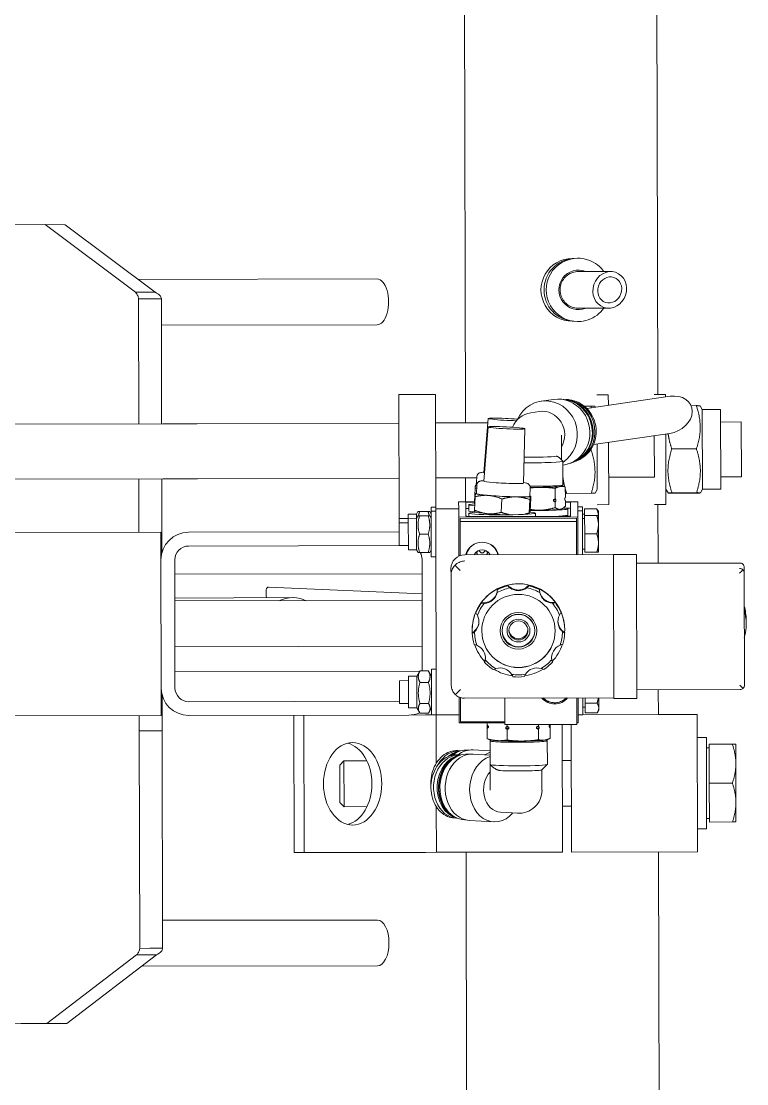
# Model space of a CAD drawing. Extents: x -3873 to 164127, y 7129 to 96529.
# Drawn here: x 85755.7 to 85914.1, y 48011.4 to 48243.4 of the extents above; entities that cross this region are included whole.
import ezdxf

# ---------------------------------------------------------------- set-up
doc = ezdxf.new("R2010")
doc.units = 0
doc.layers.get('0').update_dxf_attribs({"linetype": 'CONTINUOUS'})
doc.layers.add('LAYOUT Kromeka', color=1, linetype='CONTINUOUS', lineweight=5)

# ---------------------------------------------------------------- blocks, each defined once
blk = doc.blocks.new('drop-GS-double')
for p, q in [((-370.06, 402.45), (-370.06, 108.5)), ((-330.06, 402.5), (-330.06, 108.5)), ((-318.36, 203.45), (-318.37, 108.03)), ((-306.36, 203.45), (-306.37, 108.03)), ((-437.3, 133.61), (-437.31, 143.52)), ((-262.84, 143.52), (-262.82, 133.61)), ((-437.31, 139.19), (-437.3, 129.28)), ((-422.34, 113.98), (-437.3, 133.61)), ((-437.3, 133.61), (-437.3, 129.28)), ((-262.82, 133.61), (-277.61, 113.98)), ((-262.82, 133.61), (-262.83, 129.28)), ((-437.3, 129.28), (-422.35, 109.65)), ((-277.62, 109.65), (-262.83, 129.28)), ((-422.35, 112.07), (-422.34, 113.98)), ((-277.61, 113.98), (-277.62, 112.07)), ((-424.8, 112.87), (-424.82, 61.39)), ((-422.35, 109.65), (-422.35, 112.07)), ((-420.91, 113.31), (-420.91, 111.11)), ((-373.42, 113.31), (-420.91, 113.31)), ((-373.42, 113.31), (-370.06, 113.31)), ((-373.42, 113.31), (-373.42, 108.31)), ((-330.06, 113.31), (-325.52, 113.31)), ((-318.37, 113.31), (-325.52, 113.31)), ((-279.04, 113.31), (-306.37, 113.31)), ((-279.04, 111.11), (-279.04, 113.31)), ((-277.62, 112.07), (-277.62, 109.65)), ((-274.82, 61.2), (-274.8, 113.38)), ((-420.91, 111.11), (-420.91, 108.31)), ((-279.04, 108.31), (-279.04, 111.11)), ((-420.91, 108.31), (-373.42, 108.31)), ((-414.8, 108.31), (-414.82, 61.39)), ((-365.56, 108.31), (-373.42, 108.31)), ((-370.06, 108.5), (-364.06, 108.5)), ((-336.06, 108.5), (-364.06, 108.5)), ((-336.06, 108.5), (-364.06, 108.5)), ((-336.06, 108.5), (-330.06, 108.5)), ((-325.52, 108.31), (-334.56, 108.31)), ((-325.52, 108.31), (-318.37, 108.31)), ((-306.37, 108.31), (-279.04, 108.31)), ((-284.82, 61.21), (-284.8, 108.31)), ((-364.06, 105.5), (-336.06, 105.5)), ((-360.48, 105.5), (-360.51, 52.06)), ((-355.06, 105.5), (-355.06, 51.5)), ((-345.06, 105.5), (-345.06, 51.5)), ((-344.47, 105.5), (-344.38, 79.72)), ((-339.18, 105.5), (-339.21, 51.5)), ((-370.06, 102.5), (-370.06, 54.5)), ((-367.06, 56.5), (-367.06, 102.5)), ((-333.06, 102.5), (-333.06, 54.5)), ((-330.06, 56.5), (-330.06, 102.5)), ((-318.3, 56.5), (-318.37, 100.51)), ((-306.3, 56.5), (-306.37, 100.53)), ((-343.59, 51.5), (-342.05, 85.06)), ((-400.06, 79.54), (-400.06, 77.38)), ((-370.06, 79.54), (-400.06, 79.54)), ((-400.06, 50.86), (-400.06, 77.38)), ((-400.06, 77.38), (-370.06, 77.38)), ((-389.14, 69.56), (-390.06, 68.64)), ((-380.06, 68.64), (-390.06, 68.64)), ((-390.06, 63.64), (-390.06, 68.64)), ((-389.14, 69.56), (-380.98, 69.56)), ((-380.98, 69.56), (-380.06, 68.64)), ((-380.06, 63.64), (-380.06, 68.64)), ((-367.56, 56.5), (-362.56, 56.5)), ((-367.56, 54.5), (-367.56, 56.5)), ((-362.56, 54.5), (-362.56, 56.5)), ((-333.06, 56.5), (-328.06, 56.5)), ((-333.06, 54.5), (-333.06, 56.5)), ((-328.06, 56.5), (-327.15, 56.5)), ((-328.06, 54.5), (-328.06, 56.5)), ((-327.15, 56.5), (-300.06, 56.5)), ((-327.15, 54.5), (-327.15, 56.5)), ((-300.06, 56.5), (-300.06, 48.5)), ((-370.06, 54.5), (-370.06, 50.86)), ((-368.51, 54.5), (-361.61, 54.5)), ((-368.51, 52.7), (-368.51, 54.5)), ((-361.61, 52.7), (-361.61, 54.5)), ((-334.01, 54.5), (-327.11, 54.5)), ((-334.01, 52.7), (-334.01, 54.5)), ((-327.11, 54.5), (-326.2, 54.5)), ((-327.11, 52.7), (-327.11, 54.5)), ((-326.2, 52.7), (-326.2, 54.5)), ((-369.68, 50.17), (-369.68, 52.03)), ((-368.51, 52.7), (-369.56, 52.09)), ((-368.51, 52.7), (-361.61, 52.7)), ((-367.56, 50.17), (-367.56, 52.03)), ((-362.94, 50.17), (-362.94, 52.03)), ((-361.61, 52.7), (-360.56, 52.09)), ((-360.45, 50.17), (-360.45, 52.03)), ((-336.06, 51.5), (-360.45, 51.5)), ((-334.01, 52.7), (-334.56, 52.38)), ((-334.56, 52.03), (-334.56, 52.38)), ((-334.56, 50.17), (-334.56, 52.03)), ((-334.01, 52.7), (-327.11, 52.7)), ((-330.56, 50.17), (-330.56, 52.03)), ((-327.11, 52.7), (-326.2, 52.7)), ((-327.11, 52.7), (-326.56, 52.38)), ((-326.56, 52.38), (-326.56, 52.03)), ((-326.56, 50.17), (-326.56, 52.03)), ((-326.2, 52.7), (-325.65, 52.38)), ((-325.65, 52.38), (-325.65, 52.03)), ((-325.65, 50.17), (-325.65, 52.03)), ((-400.06, 48.5), (-400.06, 50.86)), ((-370.06, 50.86), (-370.06, 49.5)), ((-370.06, 49.5), (-360.06, 49.5)), ((-370.06, 48.5), (-370.06, 49.5)), ((-368.51, 49.5), (-369.56, 50.11)), ((-361.61, 49.5), (-360.56, 50.11)), ((-360.06, 48.5), (-360.06, 49.5)), ((-335.56, 49.5), (-325.56, 49.5)), ((-335.56, 48.5), (-335.56, 49.5)), ((-334.56, 49.82), (-334.56, 50.17)), ((-334.01, 49.5), (-334.56, 49.82)), ((-327.11, 49.5), (-326.56, 49.82)), ((-326.56, 50.17), (-326.56, 49.82)), ((-326.2, 49.5), (-325.65, 49.82)), ((-325.65, 50.17), (-325.65, 49.82)), ((-325.56, 49.5), (-324.65, 49.5)), ((-325.56, 48.5), (-325.56, 49.5)), ((-324.65, 48.5), (-324.65, 49.5)), ((-400.06, 21), (-400.06, 48.5)), ((-400.06, 48.5), (-400.06, 48.5)), ((-390.1, 48.5), (-400.06, 48.5)), ((-370.06, 48.5), (-380.62, 48.5)), ((-370.06, 48.5), (-370.06, 43.5)), ((-365.06, 48.5), (-370.06, 48.5)), ((-370.06, 43.5), (-370.06, 48.5)), ((-365.06, 48.5), (-330.06, 48.5)), ((-325.06, 48.5), (-330.06, 48.5)), ((-325.06, 48.5), (-324.65, 48.5)), ((-325.06, 43.5), (-325.06, 48.5)), ((-300.06, 48.5), (-324.65, 48.5)), ((-318.28, 39.55), (-318.29, 48.5)), ((-306.27, 37.1), (-306.29, 48.5)), ((-392.55, 44.65), (-392.58, 44.11)), ((-363.41, 45.2), (-339.43, 45.2)), ((-338.11, 45.2), (-339.43, 45.2)), ((-727.28, 42.01), (-400.06, 42)), ((-392.88, 42.93), (-393.06, 41.7)), ((-378.78, 43.81), (-378.81, 43.27)), ((-378.65, 42.07), (-378.62, 40.82)), ((-377.86, 43.81), (-377.89, 43.27)), ((-377.74, 42.07), (-377.71, 40.82)), ((-371.82, 43.5), (-366.16, 43.5)), ((-371.82, 33.5), (-371.82, 43.5)), ((-371.59, 33.5), (-371.59, 43.2)), ((-371.59, 43.2), (-366.27, 43.2)), ((-366.4, 9.7), (-366.4, 42.32)), ((-335.41, 43.5), (-326.87, 43.5)), ((-327.84, 43.2), (-335.28, 43.2)), ((-335.11, 9.7), (-335.11, 42.2)), ((-327.84, 17.8), (-327.84, 43.2)), ((-327.84, 43.2), (-327.17, 43.2)), ((-327.17, 17.8), (-327.17, 43.2)), ((-326.87, 43.5), (-326.87, 17.5)), ((-326.87, 43.5), (-325.83, 43.5)), ((-326.66, 41.94), (-323.66, 41.94)), ((-325.83, 43.5), (-325.06, 43.5)), ((-325.06, 43.5), (-323.54, 43.5)), ((-323.54, 43.5), (-323.54, 40.07)), ((-323.54, 42), (-318.28, 42)), ((-306.28, 42), (300.19, 42)), ((-393.1, 41.33), (-393.43, 35.98)), ((-378.63, 40.45), (-378.85, 36.75)), ((-377.71, 40.45), (-377.94, 36.75)), ((-352.25, 40.59), (-352.13, 40.59)), ((-351.55, 40.6), (-351.53, 40.6)), ((-347.78, 39.8), (-347.66, 39.8)), ((-335.1, 39.45), (-335.02, 39.45)), ((-334.77, 39.52), (-334.75, 39.53)), ((-326.02, 41.3), (-326.7, 41.3)), ((-326.7, 19.92), (-326.7, 41.08)), ((-325.74, 39.97), (-325.72, 40.01)), ((-324.19, 41.3), (-325.54, 41.3)), ((-325.34, 40.07), (-322.42, 39.92)), ((-323.89, 40), (-323.88, 40.01)), ((-323.62, 41.08), (-323.62, 40.07)), ((-323.51, 40.07), (-320.59, 39.92)), ((-321.73, 39.63), (-319.94, 39.54)), ((-321.7, 39.76), (-321.7, 39.77)), ((-319.9, 39.64), (-318.11, 39.54)), ((-319.87, 39.76), (-319.87, 39.77)), ((-375.56, 36.4), (-375.35, 37.19)), ((-373.01, 37.35), (-375.31, 37.35)), ((-372.31, 37.35), (-373.01, 37.35)), ((-372.79, 37.2), (-372.49, 37.2)), ((-371.82, 37.35), (-372.31, 37.35)), ((-358.6, 37.89), (-358.48, 37.89)), ((-345.65, 38.57), (-345.53, 38.57)), ((-335.1, 37.35), (-335.02, 37.35)), ((-334.75, 37.27), (-334.77, 37.28)), ((-326.02, 39.05), (-325.93, 39.05)), ((-307.17, 37.03), (-319.02, 37.97)), ((-305.34, 37.03), (-317.19, 37.98)), ((-386.51, 36.74), (-380.92, 36.74)), ((-385.15, 36.75), (-375.76, 36.75)), ((-380.92, 36.74), (-380.92, 36.74)), ((-380.92, 36.74), (-380.92, 36.74)), ((-375.76, 36.75), (-375.47, 36.75)), ((-375.53, 36.53), (-375.74, 36.74)), ((-372.53, 37.09), (-372.83, 37.09)), ((-342.73, 35.09), (-342.61, 35.09)), ((-391.34, 34.49), (-391.56, 30.81)), ((-373.27, 33.04), (-375.57, 33.04)), ((-372.77, 32.63), (-373.07, 32.63)), ((-373.06, 33.3), (-372.76, 33.3)), ((-372.19, 33.04), (-372.57, 33.04)), ((-366.4, 33.5), (-372.19, 33.5)), ((-372.19, 33.5), (-372.19, 17.8)), ((-341.89, 32.77), (-341.77, 32.77)), ((-325.84, 34.2), (-322.92, 34.05)), ((-341.89, 28.23), (-341.77, 28.23)), ((-325.99, 28.1), (-323.07, 27.95)), ((-325.64, 27.87), (-322.72, 27.72)), ((-322.34, 27.95), (-320.54, 27.86)), ((-307.58, 29.04), (-319.47, 29.32)), ((-373.22, 26.19), (-375.52, 26.19)), ((-373.03, 26.6), (-372.73, 26.6)), ((-372.7, 26.04), (-373, 26.04)), ((-372.19, 26.19), (-372.52, 26.19)), ((-342.73, 25.91), (-342.61, 25.91)), ((-326.02, 26.7), (-326.7, 26.7)), ((-322.32, 27.82), (-322.34, 27.78)), ((-303.83, 25.84), (-304.1, 27.72)), ((-386.5, 25.43), (-382.08, 25.43)), ((-382.09, 25.43), (-380.92, 24.26)), ((-380.9, 24.25), (-375.76, 24.25)), ((-375.76, 24.25), (-375.46, 24.25)), ((-375.53, 24.47), (-375.74, 24.26)), ((-375.56, 24.6), (-375.53, 24.48)), ((-372.91, 23.65), (-375.21, 23.65)), ((-372.21, 23.65), (-372.91, 23.65)), ((-372.73, 23.8), (-372.43, 23.8)), ((-372.19, 23.65), (-372.21, 23.65)), ((-301.19, 22.73), (-301.58, 25.46)), ((-400.06, 21), (-372.19, 21)), ((-390.06, 19), (-390.06, 21)), ((-380.06, 19), (-380.06, 21)), ((-358.6, 23.11), (-358.48, 23.11)), ((-347.78, 21.2), (-347.66, 21.2)), ((-345.65, 22.43), (-345.53, 22.43)), ((-325.13, 21.02), (-325.03, 20.85)), ((-324.82, 22.41), (-323.61, 22.41)), ((-323.42, 22.82), (-323.12, 22.82)), ((-323.09, 22.28), (-323.39, 22.28)), ((-322.91, 22.41), (-320.61, 22.41)), ((-320.1, 20.97), (-320.28, 20.26)), ((-320.13, 21.01), (-319.88, 20.76)), ((-313.91, 21.56), (-314.71, 20.76)), ((-309.04, 21.03), (-314.44, 21.03)), ((-301.14, 21.03), (-301.12, 21.66)), ((-400.06, 19), (-372.19, 19)), ((-400.06, -8.5), (-400.06, 19)), ((-352.25, 20.41), (-352.13, 20.41)), ((-351.55, 20.4), (-351.53, 20.4)), ((-323.66, 19.06), (-326.66, 19.06)), ((-325.11, 19.7), (-326.46, 19.7)), ((-324.97, 20.33), (-324.97, 19.92)), ((-324.51, 20.21), (-323.29, 20.21)), ((-323.62, 20.21), (-323.62, 19.92)), ((-323.54, 20.21), (-323.54, 17.5)), ((-323.11, 20.34), (-322.81, 20.34)), ((-322.6, 20.21), (-320.3, 20.21)), ((-321.72, 14.56), (-321.73, 19.94)), ((-321.71, 14.56), (-321.72, 19.94)), ((-314.72, 20.75), (-319.86, 20.75)), ((-315.54, 20.66), (-315.55, 20.75)), ((-315.11, 19.02), (-315.3, 19.62)), ((-284.13, 18.63), (-284.13, 18.29)), ((-270.43, 18.62), (-270.43, 18.27)), ((-372.19, 17.8), (-366.4, 17.8)), ((-371.82, 17.5), (-371.82, 17.8)), ((-366.4, 17.5), (-371.82, 17.5)), ((-370.06, 17.5), (-370.06, -8.5)), ((-370.06, 16.5), (-370.06, 17.5)), ((-370.06, 16.5), (-366.4, 16.5)), ((-368.41, 16), (-368.41, 16.5)), ((-335.11, 17.8), (-327.84, 17.8)), ((-326.87, 17.5), (-335.11, 17.5)), ((-335.11, 16.5), (-325.56, 16.5)), ((-333.91, 16), (-333.91, 16.5)), ((-327.84, 17.8), (-327.17, 17.8)), ((-327.21, 16), (-327.21, 16.5)), ((-323.54, 17.5), (-326.87, 17.5)), ((-326.3, 16), (-326.3, 16.5)), ((-325.56, 16.5), (-325.56, 17.5)), ((-325.56, 16.5), (-324.65, 16.5)), ((-324.65, 16.5), (-324.65, 17.5)), ((-284.18, 17.46), (-284.18, 17.33)), ((-281.28, 17.3), (-281.29, 10.67)), ((-273.28, 17.29), (-273.29, 10.2)), ((-270.38, 17.45), (-270.38, 17.32)), ((-369.68, 16), (-367.56, 16)), ((-369.68, 16), (-369.68, 13.36)), ((-367.56, 16), (-367.56, 13.36)), ((-367.56, 16), (-366.4, 16)), ((-334.56, 16), (-334.56, 13.36)), ((-334.56, 16), (-330.56, 16)), ((-330.56, 16), (-330.56, 13.36)), ((-330.56, 16), (-326.56, 16)), ((-326.56, 16), (-325.13, 16)), ((-326.56, 16), (-326.56, 13.36)), ((-325.13, 16), (-325.13, 13.36)), ((-312.2, 14.58), (-312.2, 14.65)), ((-311.05, 14.02), (-308.66, -2.6)), ((-303.18, 15.49), (-300.56, -2.72)), ((-302.71, 14.59), (-302.71, 16)), ((-369.06, 13), (-369.56, 13.29)), ((-369.06, 13), (-368.62, 13)), ((-368.62, 13), (-366.4, 13)), ((-334.56, 13), (-332.56, 13)), ((-332.56, 13), (-328.56, 13)), ((-328.56, 13), (-326.56, 13)), ((-326.56, 13), (-325.65, 13)), ((-325.65, 13), (-325.45, 13.11)), ((-324.2, 10.75), (-324.21, 13.25)), ((-320.91, 13.25), (-321.71, 13.71)), ((-310.94, 13.27), (-320.91, 13.25)), ((-310.94, 13.27), (-320.91, 13.25)), ((-302.91, 13.63), (-302.71, 13.75)), ((-302.86, 13.28), (-302.86, 13.28)), ((-300.21, 10.79), (-300.21, 13.29)), ((-366.55, 9.7), (-363.69, 9.7)), ((-366.55, 9.7), (-366.55, 4.7)), ((-339.42, 9.7), (-363.69, 9.7)), ((-339.42, 9.7), (-336.28, 9.7)), ((-335.11, 9.7), (-336.28, 9.7)), ((-335.11, 9.7), (-335.11, 9.7)), ((-335.11, 9.7), (-335.11, 4.7)), ((-310.58, 10.77), (-324.2, 10.75)), ((-318.22, 0.76), (-318.23, 10.76)), ((-300.21, 10.79), (-302.5, 10.78)), ((-366.55, 4.7), (-363.69, 4.7)), ((-364.65, 4.7), (-364.65, -17.85)), ((-339.42, 4.7), (-363.69, 4.7)), ((-339.42, 4.7), (-336.28, 4.7)), ((-337, 4.7), (-337, -17.85)), ((-335.11, 4.7), (-336.28, 4.7)), ((-335.11, 4.7), (-335.11, 4.7)), ((-727.28, 0.01), (-400.06, 0)), ((-370.06, 0), (-364.65, 0)), ((-370.06, -8.5), (-370.06, 0)), ((-337, 0), (-324.19, 0)), ((-324.18, -1.75), (-324.19, 0.75)), ((-309.15, 0.77), (-318.22, 0.76)), ((-309.15, 0.77), (-318.22, 0.76)), ((-301.07, 0.79), (-301.07, 0.79)), ((-300.18, -1.71), (-300.19, 0.79)), ((-300.19, 0), (300.19, 0)), ((-308.79, -1.73), (-324.18, -1.75)), ((-320.88, -1.75), (-321.68, -2.21)), ((-300.18, -1.71), (-300.71, -1.71)), ((-321.74, -3.06), (-321.73, -8.44)), ((-321.62, -3.06), (-321.61, -8.44)), ((-312.07, -3.04), (-312.06, -8.42)), ((-400.06, -8.5), (-370.06, -8.5)), ((-395.06, -10.5), (-395.06, -8.5)), ((-375.06, -10.5), (-375.06, -8.5)), ((-370.06, -8.5), (-370.06, -8.5)), ((-303.47, -9.72), (-302.67, -9.25)), ((-302.62, -7.27), (-302.61, -8.41)), ((-395.06, -10.5), (-375.06, -10.5)), ((-393.56, -11.1), (-393.56, -16.14)), ((-393.56, -11.1), (-393.56, -11.1)), ((-393.56, -11.1), (-393.56, -16.14)), ((-393.56, -11.1), (-385.06, -11.1)), ((-392.76, -11.1), (-392.76, -10.5)), ((-385.06, -11.1), (-385.06, -16.14)), ((-385.06, -11.1), (-376.56, -11.1)), ((-377.36, -11.1), (-377.36, -10.5)), ((-376.56, -11.1), (-376.56, -16.14)), ((-320.87, -9.75), (-321.67, -9.29)), ((-320.87, -9.75), (-303.47, -9.72)), ((-320.87, -9.75), (-320.86, -13.75)), ((-303.47, -9.72), (-303.46, -13.72)), ((-320.86, -13.75), (-303.46, -13.72)), ((-318.19, -18.24), (-318.2, -13.74)), ((-306.2, -13.72), (-306.16, -13.72)), ((-306.19, -18.22), (-306.2, -13.72)), ((-393.56, -16.9), (-389.31, -16.9)), ((-389.31, -16.9), (-380.81, -16.9)), ((-380.81, -16.9), (-376.56, -16.9)), ((-318.19, -18.24), (-306.19, -18.22)), ((-339.18, -18.8), (-363.65, -18.8)), ((-350.24, -19.2), (-349.47, -19.2)), ((-339.18, -18.8), (-338, -18.8))]:
    blk.add_line(p, q)
for centre, radius, start, end in [((-364.06, 102.5), 6, 90, 180), ((-336.06, 102.5), 6, 0, 90), ((-364.06, 102.5), 3, 90, 180), ((-336.06, 102.5), 3, 0, 90), ((-364.06, 54.5), 6, 180, 203.6256), ((-336.06, 54.5), 3, 270, 300.032), ((-336.06, 54.5), 6, 270, 274.7941), ((-386.5, 30.5), 5.08, 176.5289, 270), ((-309.13, 27), 5.08, 8.1885, 68.2371)]:
    blk.add_arc(centre, radius, start, end)
for centre, major_axis, ratio, start_param, end_param in [((-346.11, 83.91), (4.04, 1.26), 0.26797, 6.186478, 7.334753), ((-348.38, 80.34), (-1.02, 5.35), 0.724042, 3.860469, 5.049371), ((-385.06, 68.93), (-9, 0), 0.707107, 0.170153, 2.971439), ((-419.82, 61.39), (5, 0), 0.5, 3.141593, 6.283185), ((-279.82, 61.2), (-5, 0), 0.5, 0, 3.141593), ((-385.7, 43.69), (6.89, -0.42), 0.782019, 6.264046, 9.443917), ((-385.87, 40.89), (7.24, -0.44), 0.782019, 0, 3.141593), ((-385.79, 42.13), (7.13, -0.43), 0.782019, 0.065805, 3.075787), ((-385.74, 42.88), (6.94, -0.42), 0.782019, 0.138592, 3.003001), ((-385.76, 42.6), (6.94, -0.42), 0.782019, 0.292265, 2.849328), ((-385.77, 42.48), (-6.94, 0.42), 0.782019, 3.575036, 5.849742), ((-384.78, 43.69), (6.89, -0.42), 0.782019, 6.264046, 7.303895), ((-384.83, 42.88), (6.94, -0.42), 0.782019, 0.138592, 0.661739), ((-384.85, 42.6), (6.94, -0.42), 0.782019, 0.292265, 0.605703), ((-384.85, 42.48), (-6.94, 0.42), 0.782019, 3.575036, 3.729431), ((-384.87, 42.13), (7.13, -0.43), 0.782019, 0.065805, 0.619597), ((-364.4, 43.2), (-2, 2), 0.024113, 0.951506, 1.546688), ((-338.43, 43.2), (-2, -2), 0.024113, 4.141314, 4.736497), ((-338.11, 42.2), (0, 3), 0.998838, 4.712389, 6.283185), ((-384.95, 40.89), (7.24, -0.44), 0.782019, 0, 0.59945), ((-336.03, 38.4), (0, 3.7), 0.998838, 3.393657, 6.031121), ((-335.81, 38.4), (0, 3.5), 0.998838, 5.174577, 6.081585), ((-326.66, 41.08), (0, 0.858), 0.048197, 0, 1.570796), ((-326.02, 34), (0, -7.3), 0.048197, 2.483682, 6.863573), ((-325.01, 41.08), (0, 0.858), 0.048197, 4.964467, 6.283185), ((-323.66, 41.08), (0, 0.858), 0.048197, 4.712389, 6.283185), ((-386.19, 35.54), (7.24, -0.44), 0.782019, 0.292388, 3.936991), ((-351.55, 30.5), (0, 10.1), 0.998838, 0.316239, 0.752259), ((-357.64, 40.72), (0, -3), 0.998838, 6.150214, 7.463354), ((-351.75, 30.5), (0, 9.6), 0.998838, 0.017394, 0.331671), ((-351.72, 30.5), (0, 10.1), 0.998838, 0.052376, 0.29669), ((-349.55, 42.12), (0, -3), 0.998838, 5.24935, 6.258252), ((-351.55, 30.5), (0, 10.1), 0.998838, 3.084583, 6.340195), ((-349.7, 42.12), (0, -3), 0.998838, 5.452082, 6.765223), ((-351.53, 30.5), (0, 10.1), 0.998838, 3.141593, 6.283185), ((-351.75, 30.5), (0, 9.6), 0.998838, 5.602448, 5.916725), ((-351.72, 30.5), (0, 10.1), 0.998838, 5.637429, 5.881744), ((-351.6, 30.5), (0, -10.1), 0.998838, 2.495837, 2.740151), ((-336, 38.4), (0, -1.98), 0.998838, 2.094395, 2.671938), ((-335.02, 39.95), (0, -0.5), 0.998838, 0, 0.523599), ((-334.55, 39.19), (-0.197, 0.342), 0.999419, 5.867547, 6.283185), ((-326.02, 34), (0.31, 5.99), 0.052327, 0.090882, 1.017068), ((-325.54, 34), (0, 7.3), 0.048197, 0, 0.613093), ((-324.19, 34), (0, 7.3), 0.048197, 5.678987, 6.882374), ((-322.04, 33.79), (0.3, 5.84), 0.052327, 0, 3.141593), ((-322.04, 33.79), (0.31, 5.99), 0.052327, 6.253056, 7.300254), ((-322.04, 33.79), (0.31, 5.99), 0.052327, 6.05911, 6.253056), ((-320.2, 33.79), (0.31, 5.99), 0.052326, 6.253054, 6.570083), ((-320.2, 33.79), (0.3, 5.84), 0.052326, 0, 0.180695), ((-320.2, 33.79), (0.31, 5.99), 0.052326, 6.05911, 6.253054), ((-386.27, 34.19), (-5.07, 0.31), 0.782019, 3.92041, 6.283185), ((-385.27, 35.54), (7.24, -0.44), 0.782019, 0.292388, 0.507583), ((-372.76, 30.5), (0, 6.73), 0.048197, 0.093796, 0.20188), ((-372.46, 30.5), (0, 6.73), 0.048197, 0.093796, 0.20188), ((-351.72, 30.5), (0, -10.1), 0.998838, 3.8921, 4.136415), ((-351.75, 30.5), (0, 9.6), 0.998838, 0.715526, 1.029803), ((-351.72, 30.5), (0, -8), 0.998838, 3.143101, 6.281677), ((-357.49, 40.72), (0, -3), 0.998838, 5.947482, 6.258252), ((-342.72, 38.08), (0, -3), 0.998838, 4.75395, 6.067091), ((-342.57, 38.08), (0, -3), 0.998838, 4.551218, 6.269823), ((-336, 38.4), (0, -1.98), 0.998838, 0.469655, 1.047198), ((-335.02, 36.85), (0, 0.5), 0.998838, 5.759587, 6.283185), ((-334.55, 37.61), (0, -0.395), 0.998838, 5.759587, 6.175224), ((-336, 38.4), (0, -1.98), 0.998838, 1.047198, 2.094395), ((-326.02, 34), (-0.31, -5.99), 0.052327, 4.158661, 4.634148), ((-319.24, 33.65), (0.22, 4.33), 0.052327, 6.281719, 9.426244), ((-317.41, 33.65), (0.22, 4.33), 0.052326, 6.281719, 6.542608), ((-305.54, 33.03), (0.21, 3.99), 0.052326, 4.065409, 8.431584), ((-380.9, 30.5), (0, 6.25), 0.048197, 0.048211, 3.141593), ((-375.76, 30.5), (0, 6.25), 0.048197, 6.234913, 9.47305), ((-375.51, 30.5), (0, -6), 0.048197, 3.81303, 4.860227), ((-375.51, 30.5), (0, 6), 0.048197, 0.181071, 0.671437), ((-351.55, 30.5), (0, 10.1), 0.998838, 1.013175, 1.44057), ((-362.82, 34.54), (0, -3), 0.998838, 0.56516, 1.878301), ((-351.75, 30.5), (0, -9.6), 0.998838, 1.762724, 2.077001), ((-351.72, 30.5), (0, 10.1), 0.998838, 4.939298, 5.183612), ((-351.6, 30.5), (0, -10.1), 0.998838, 1.797705, 2.042019), ((-335.81, 38.4), (0, -3.5), 0.998838, 0.2016, 1.108608), ((-322.04, 33.79), (-0.31, -5.99), 0.052327, 4.158661, 5.205859), ((-382.08, 30.5), (0, -5.08), 0.048197, 3.81303, 6.234913), ((-372.76, 30.5), (0, 6.73), 0.048197, 1.140994, 1.249078), ((-372.46, 30.5), (0, 6.73), 0.048197, 1.140994, 1.249078), ((-351.37, 30.5), (0, 2.07), 0.998838, 0.065025, 3.076567), ((-339.81, 30.5), (0, -3), 0.998838, 3.853087, 5.571691), ((-351.72, 30.5), (0, -10.1), 0.998838, 4.590232, 4.834546), ((-351.75, 30.5), (0, 9.6), 0.998838, 1.413658, 1.727935), ((-339.96, 30.5), (0, 3), 0.998838, 0.914226, 2.227367), ((-322.04, 33.79), (-0.31, -5.99), 0.052327, 5.205859, 6.253056), ((-308.76, 24.43), (7.18, 1.03), 0.947122, 3.555238, 7.270691), ((-375.51, 30.5), (0, -6), 0.048197, 4.860227, 5.907425), ((-351.55, 30.5), (0, 10.1), 0.998838, 1.701023, 2.128418), ((-362.82, 26.46), (0, -3), 0.998838, 1.263292, 2.576432), ((-351.75, 30.5), (0, -9.6), 0.998838, 1.064592, 1.378869), ((-351.72, 30.5), (0, 10.1), 0.998838, 4.241166, 4.48548), ((-351.6, 30.5), (0, -10.1), 0.998838, 1.099573, 1.343888), ((-325.11, 27), (0, -7.3), 0.048197, 4.594146, 6.809056), ((-325.11, 27), (0, 6), 0.048197, 1.427403, 1.771197), ((-322.04, 33.79), (-0.31, -5.99), 0.052327, 6.253056, 6.507261), ((-320.11, 27), (0, 6), 0.048197, 1.426974, 1.771197), ((-319.86, 27), (0, -6.25), 0.048197, 4.566178, 6.283185), ((-314.72, 27), (0, -6.25), 0.048197, 4.350353, 6.331457), ((-313.55, 27), (0, -5.08), 0.048197, 4.267493, 5.959987), ((-372.76, 30.5), (0, 6.73), 0.048197, 2.188191, 2.296275), ((-372.46, 30.5), (0, 6.73), 0.048197, 2.188191, 2.296275), ((-351.75, 30.5), (0, 9.6), 0.998838, 2.11179, 2.426067), ((-342.72, 22.92), (0, 3), 0.998838, 0.216094, 1.529235), ((-342.57, 22.92), (0, 3), 0.998838, 0.013362, 1.731967), ((-325.11, 27), (0, -6), 0.048197, 4.912789, 5.959987), ((-320.11, 27), (0, -6), 0.048197, 4.912789, 5.959987), ((-308.86, 25.12), (5.02, 0.72), 0.947122, 4.006254, 6.283185), ((-375.51, 30.5), (0, -6), 0.048197, 5.907425, 6.102114), ((-363.78, 22.6), (0, 3.7), 0.998838, 0.790059, 2.351534), ((-364, 22.6), (0, 3.7), 0.998838, 0.708116, 2.433476), ((-351.72, 30.5), (0, -10.1), 0.998838, 5.288363, 5.532678), ((-357.49, 20.28), (0, 3), 0.998838, 0.024933, 0.335703), ((-357.64, 20.28), (0, 3), 0.998838, 5.103016, 6.416157), ((-277.28, 17.45), (6.9, -0.01), 0.995368, 0, 3.141593), ((-277.28, 18.62), (6.85, -0.01), 0.995368, 0, 3.141593), ((-277.28, 17.95), (6.85, -0.01), 0.995368, 0.065077, 3.076516), ((-351.55, 30.5), (0, -10.1), 0.998838, 5.530926, 5.966946), ((-351.75, 30.5), (0, -9.6), 0.998838, 5.951514, 6.265791), ((-349.55, 18.88), (0, 3), 0.998838, 0.024933, 1.033835), ((-349.7, 18.88), (0, 3), 0.998838, 5.801148, 7.114289), ((-351.75, 30.5), (0, -9.6), 0.998838, 0.36646, 0.680737), ((-351.72, 30.5), (0, 10.1), 0.998838, 3.543034, 3.787349), ((-351.6, 30.5), (0, -10.1), 0.998838, 0.401442, 0.645756), ((-326.46, 27), (0, -7.3), 0.048197, 5.535178, 6.283185), ((-325.11, 27), (0, -6), 0.048197, 5.959987, 6.199511), ((-323.16, 27), (0, -6.73), 0.048197, 5.382346, 5.49043), ((-322.86, 27), (0, -6.73), 0.048197, 5.382346, 5.49043), ((-320.11, 27), (0, -6), 0.048197, 5.959987, 6.234913), ((-308.36, 21.7), (-7.18, -1.03), 0.947122, 0, 3.141593), ((-308.27, 21.06), (-7.07, -1.02), 0.947122, 0.155316, 2.986276), ((-277.28, 17.26), (4.3, 0), 0.995368, 5.907435, 9.800528), ((-351.72, 30.5), (0, -10.1), 0.998838, 5.986495, 6.23081), ((-326.66, 19.92), (0, -0.858), 0.048197, 4.712389, 6.283185), ((-325.01, 19.92), (0, -0.858), 0.048197, 0, 1.570796), ((-323.66, 19.92), (0, -0.858), 0.048197, 0, 1.570796), ((-308.16, 20.27), (-6.83, -0.98), 0.947122, 0.235423, 2.90617), ((-308.22, 20.68), (6.88, 0.99), 0.947122, 3.616887, 5.80789), ((-308.24, 20.82), (6.88, 0.99), 0.947122, 4.005949, 5.418829), ((-304.61, -2.66), (-2.02, 4.59), 0.779723, 1.228343, 4.369935), ((-363.65, -17.8), (-0.724, -0.724), 0.95291, 5.521895, 6.259077), ((-363.65, -17.8), (-1, -1), 0.024113, 4.736497, 5.521895), ((-363.65, -17.8), (1.05, 0), 0.955078, 3.926991, 4.712389), ((-339.18, -17.8), (1, -1), 0.024113, 4.688281, 5.473679), ((-339.18, -17.8), (0, -1), 0.950641, 0, 0.785398), ((-339.18, -17.8), (-0.724, -0.724), 0.95291, 1.546688, 2.332087), ((-338, -17.8), (-1.05, 0), 0.955078, 1.570796, 2.356194), ((-338, -17.8), (0.724, -0.724), 0.95291, 0.024108, 0.809506), ((-350.24, -7.3), (0, -11.9), 0.998838, 6.023172, 6.543199)]:
    blk.add_ellipse(centre, major_axis=major_axis, ratio=ratio, start_param=start_param, end_param=end_param)
for centre, major_axis, ratio in [((-385.06, 66.77), (-9, 0), 0.707107), ((-351.75, 30.5), (0, -8), 0.998838), ((-307.38, 33.03), (-0.21, -3.99), 0.052327), ((-351.72, 30.5), (0, -4), 0.998838), ((-351.7, 30.5), (0, -3.59), 0.998838), ((-351.66, 30.5), (0, -3.54), 0.998838), ((-351.66, 30.5), (0, -2.5), 0.998838), ((-351.63, 30.5), (0, 2.07), 0.998838), ((-277.29, 10.44), (-3.83, 1.29), 0.901079), ((-277.29, 10.44), (2.73, -0.92), 0.901079)]:
    blk.add_ellipse(centre, major_axis=major_axis, ratio=ratio)
for points, knots in [([(-422.34, 113.98), (-422.11, 113.76), (-421.87, 113.59), (-421.39, 113.37), (-421.15, 113.31), (-420.91, 113.31)], [0, 0, 0, 0, 0.1494565, 0.1494565, 0.2989131, 0.2989131, 0.2989131, 0.2989131]), ([(-279.04, 113.31), (-278.8, 113.31), (-278.56, 113.37), (-278.09, 113.59), (-277.85, 113.76), (-277.61, 113.98)], [0, 0, 0, 0, 0.1491995, 0.1491995, 0.298399, 0.298399, 0.298399, 0.298399]), ([(-420.91, 108.31), (-421.15, 108.31), (-421.39, 108.42), (-421.87, 108.88), (-422.11, 109.21), (-422.35, 109.65)], [0, 0, 0, 0, 0.2718237, 0.2718237, 0.5436474, 0.5436474, 0.5436474, 0.5436474]), ([(-277.62, 109.65), (-277.85, 109.21), (-278.09, 108.88), (-278.56, 108.42), (-278.8, 108.31), (-279.04, 108.31)], [0, 0, 0, 0, 0.2716825, 0.2716825, 0.543365, 0.543365, 0.543365, 0.543365]), ([(-318.37, 100.51), (-318.37, 102.14), (-318.37, 103.79), (-318.37, 106.27), (-318.37, 107.18), (-318.37, 108.03)], [0, 0, 0, 0, 0.4879632, 0.4879632, 0.7843809, 0.7843809, 0.7843809, 0.7843809]), ([(-306.37, 108.03), (-306.37, 106.63), (-306.37, 105.08), (-306.37, 102.52), (-306.37, 101.52), (-306.37, 100.53)], [0, 0, 0, 0, 0.4851888, 0.4851888, 0.7825378, 0.7825378, 0.7825378, 0.7825378]), ([(-378.78, 43.81), (-378.74, 44.39), (-378.82, 44.97), (-379.21, 46.09), (-379.52, 46.63), (-380.33, 47.61), (-380.83, 48.05), (-381.99, 48.79), (-382.65, 49.09), (-384.03, 49.52), (-384.77, 49.64), (-386.24, 49.7), (-386.98, 49.64), (-388.39, 49.33), (-389.06, 49.08), (-390.27, 48.43), (-390.8, 48.03), (-391.67, 47.11), (-392.01, 46.59), (-392.41, 45.59), (-392.52, 45.12), (-392.55, 44.65)], [1.493388, 1.493388, 1.493388, 1.493388, 1.807687, 1.807687, 2.124209, 2.124209, 2.444378, 2.444378, 2.766536, 2.766536, 3.089287, 3.089287, 3.412127, 3.412127, 3.734835, 3.734835, 4.056799, 4.056799, 4.376448, 4.376448, 4.63498, 4.63498, 4.63498, 4.63498]), ([(-377.86, 43.81), (-377.82, 44.39), (-377.91, 44.97), (-378.29, 46.09), (-378.6, 46.63), (-379.41, 47.61), (-379.92, 48.05), (-381.08, 48.79), (-381.73, 49.09), (-383.12, 49.52), (-383.85, 49.64), (-384.86, 49.68), (-385.13, 49.68), (-385.41, 49.67)], [1.493388, 1.493388, 1.493388, 1.493388, 1.807687, 1.807687, 2.124209, 2.124209, 2.444378, 2.444378, 2.766536, 2.766536, 3.089287, 3.089287, 3.208491, 3.208491, 3.208491, 3.208491]), ([(-366.4, 42.32), (-366.4, 42.6), (-366.36, 42.9), (-366.17, 43.51), (-366.01, 43.83), (-365.74, 44.18), (-365.67, 44.25), (-365.6, 44.32)], [0.0150894, 0.0150894, 0.0150894, 0.0150894, 0.1215699, 0.1215699, 0.2431399, 0.2431399, 0.2751172, 0.2751172, 0.2751172, 0.2751172]), ([(-363.41, 45.2), (-363.73, 45.2), (-364.09, 45.15), (-364.77, 44.92), (-365.1, 44.74), (-365.46, 44.46), (-365.53, 44.39), (-365.6, 44.32)], [0, 0, 0, 0, 0.1215699, 0.1215699, 0.2431399, 0.2431399, 0.2751172, 0.2751172, 0.2751172, 0.2751172]), ([(-337.39, 44.32), (-337.46, 44.39), (-337.53, 44.46), (-337.87, 44.74), (-338.17, 44.92), (-338.8, 45.15), (-339.13, 45.2), (-339.43, 45.2)], [1.1509117, 1.1509117, 1.1509117, 1.1509117, 1.182889, 1.182889, 1.3044589, 1.3044589, 1.4260288, 1.4260288, 1.4260288, 1.4260288]), ([(-337.39, 44.32), (-337.32, 44.25), (-337.25, 44.18), (-336.96, 43.83), (-336.77, 43.51), (-336.51, 42.85), (-336.45, 42.51), (-336.44, 42.2)], [1.1509251, 1.1509251, 1.1509251, 1.1509251, 1.1829024, 1.1829024, 1.3044724, 1.3044724, 1.4260423, 1.4260423, 1.4260423, 1.4260423]), ([(-335.11, 39.45), (-335.09, 39.45), (-335.07, 39.45), (-335, 39.46), (-334.94, 39.47), (-334.88, 39.5), (-334.87, 39.51), (-334.86, 39.52)], [0.08655935, 0.08655935, 0.08655935, 0.08655935, 0.09300963, 0.09300963, 0.10897778, 0.10897778, 0.1130223, 0.1130223, 0.1130223, 0.1130223]), ([(-334.83, 39.53), (-334.81, 39.55), (-334.78, 39.56), (-334.7, 39.58), (-334.64, 39.59), (-334.53, 39.57), (-334.47, 39.55), (-334.37, 39.48), (-334.32, 39.44), (-334.3, 39.39)], [0.01006718, 0.01006718, 0.01006718, 0.01006718, 0.01787937, 0.01787937, 0.03575875, 0.03575875, 0.05328779, 0.05328779, 0.07081684, 0.07081684, 0.07081684, 0.07081684]), ([(-318.9, 37.97), (-318.91, 38.16), (-318.92, 38.33), (-318.95, 38.57), (-318.96, 38.66), (-319.01, 38.83), (-319.03, 38.88), (-319.09, 39.01), (-319.13, 39.09), (-319.29, 39.27), (-319.38, 39.35), (-319.61, 39.48), (-319.73, 39.52), (-319.89, 39.54), (-319.91, 39.54), (-319.94, 39.54)], [2.663145, 2.663145, 2.663145, 2.663145, 2.8916157, 2.8916157, 3.0316688, 3.0316688, 3.0735203, 3.0735203, 3.1181695, 3.1181695, 3.1472282, 3.1472282, 3.1678459, 3.1678459, 3.1717219, 3.1717219, 3.1717219, 3.1717219]), ([(-317.07, 37.97), (-317.07, 38.16), (-317.09, 38.33), (-317.12, 38.57), (-317.13, 38.66), (-317.18, 38.83), (-317.2, 38.88), (-317.26, 39.01), (-317.3, 39.09), (-317.46, 39.27), (-317.54, 39.35), (-317.78, 39.48), (-317.9, 39.52), (-318.06, 39.54), (-318.08, 39.54), (-318.11, 39.54)], [2.6631472, 2.6631472, 2.6631472, 2.6631472, 2.8915982, 2.8915982, 3.0316609, 3.0316609, 3.0735194, 3.0735194, 3.1181699, 3.1181699, 3.1472288, 3.1472288, 3.1678466, 3.1678466, 3.1717235, 3.1717235, 3.1717235, 3.1717235]), ([(-334.86, 37.28), (-334.87, 37.29), (-334.88, 37.3), (-334.94, 37.33), (-335, 37.34), (-335.07, 37.35), (-335.09, 37.35), (-335.11, 37.35)], [0.01192362, 0.01192362, 0.01192362, 0.01192362, 0.01596814, 0.01596814, 0.03193628, 0.03193628, 0.03838657, 0.03838657, 0.03838657, 0.03838657]), ([(-334.3, 37.41), (-334.32, 37.36), (-334.37, 37.32), (-334.47, 37.25), (-334.53, 37.23), (-334.64, 37.21), (-334.7, 37.22), (-334.78, 37.24), (-334.81, 37.25), (-334.83, 37.27)], [0.07081684, 0.07081684, 0.07081684, 0.07081684, 0.08834588, 0.08834588, 0.10587492, 0.10587492, 0.1237543, 0.1237543, 0.1315665, 0.1315665, 0.1315665, 0.1315665]), ([(-334.46, 38.83), (-334.47, 38.83), (-334.48, 38.82), (-334.54, 38.78), (-334.58, 38.74), (-334.64, 38.66), (-334.67, 38.61), (-334.7, 38.51), (-334.71, 38.45), (-334.71, 38.35), (-334.7, 38.29), (-334.67, 38.19), (-334.64, 38.14), (-334.58, 38.06), (-334.54, 38.02), (-334.48, 37.98), (-334.47, 37.97), (-334.46, 37.97)], [0.0119236, 0.0119236, 0.0119236, 0.0119236, 0.0159681, 0.0159681, 0.0319363, 0.0319363, 0.0472046, 0.0472046, 0.062473, 0.062473, 0.0777413, 0.0777413, 0.0930096, 0.0930096, 0.1089778, 0.1089778, 0.1130223, 0.1130223, 0.1130223, 0.1130223]), ([(-334.3, 39.39), (-334.27, 39.34), (-334.25, 39.28), (-334.24, 39.16), (-334.25, 39.09), (-334.29, 38.99), (-334.33, 38.93), (-334.39, 38.88), (-334.41, 38.86), (-334.44, 38.85)], [0.07081684, 0.07081684, 0.07081684, 0.07081684, 0.08834588, 0.08834588, 0.10587492, 0.10587492, 0.1237543, 0.1237543, 0.1315665, 0.1315665, 0.1315665, 0.1315665]), ([(-334.44, 37.95), (-334.41, 37.94), (-334.39, 37.92), (-334.33, 37.87), (-334.29, 37.81), (-334.25, 37.71), (-334.24, 37.64), (-334.25, 37.52), (-334.27, 37.46), (-334.3, 37.41)], [0.01006718, 0.01006718, 0.01006718, 0.01006718, 0.01787937, 0.01787937, 0.03575875, 0.03575875, 0.05328779, 0.05328779, 0.07081684, 0.07081684, 0.07081684, 0.07081684]), ([(-386.51, 36.74), (-386.16, 36.74), (-385.81, 36.75), (-385.37, 36.75), (-385.26, 36.75), (-385.15, 36.75)], [-1.6451579, -1.6451579, -1.6451579, -1.6451579, -1.5405458, -1.5405458, -1.5067054, -1.5067054, -1.5067054, -1.5067054]), ([(-320.54, 27.86), (-320.43, 27.85), (-320.32, 27.87), (-320.12, 27.92), (-320.03, 27.96), (-319.87, 28.06), (-319.8, 28.12), (-319.69, 28.23), (-319.66, 28.29), (-319.59, 28.39), (-319.56, 28.44), (-319.51, 28.56), (-319.49, 28.61), (-319.42, 28.87), (-319.39, 29.04), (-319.35, 29.3), (-319.35, 29.31), (-319.35, 29.32)], [0.0301292, 0.0301292, 0.0301292, 0.0301292, 0.0473895, 0.0473895, 0.066372, 0.066372, 0.090347, 0.090347, 0.1211914, 0.1211914, 0.1622365, 0.1622365, 0.2355287, 0.2355287, 0.5284413, 0.5284413, 0.5387061, 0.5387061, 0.5387061, 0.5387061]), ([(-366.4, 20.11), (-366.55, 20.26), (-366.69, 20.42), (-367.03, 20.9), (-367.19, 21.24), (-367.4, 21.95), (-367.45, 22.33), (-367.43, 23.08), (-367.36, 23.45), (-367.11, 24.15), (-366.92, 24.48), (-366.6, 24.88), (-366.51, 24.99), (-366.4, 25.09)], [2.349784, 2.349784, 2.349784, 2.349784, 2.53059, 2.53059, 2.850624, 2.850624, 3.170706, 3.170706, 3.490805, 3.490805, 3.81088, 3.81088, 3.933401, 3.933401, 3.933401, 3.933401]), ([(-273.28, 17.29), (-273.28, 17.71), (-273.35, 18.14), (-273.62, 18.94), (-273.82, 19.32), (-274.33, 20.01), (-274.64, 20.31), (-275.33, 20.79), (-275.72, 20.98), (-276.54, 21.23), (-276.97, 21.28), (-277.82, 21.26), (-278.25, 21.18), (-279.05, 20.89), (-279.42, 20.68), (-280.09, 20.15), (-280.39, 19.84), (-280.86, 19.13), (-281.03, 18.73), (-281.23, 17.99), (-281.28, 17.64), (-281.28, 17.3)], [5.234946, 5.234946, 5.234946, 5.234946, 5.555179, 5.555179, 5.875364, 5.875364, 6.195429, 6.195429, 6.515348, 6.515348, 6.835156, 6.835156, 7.154928, 7.154928, 7.474752, 7.474752, 7.794697, 7.794697, 8.114787, 8.114787, 8.376539, 8.376539, 8.376539, 8.376539]), ([(-314.76, 18.14), (-314.65, 17.75), (-314.5, 17.38), (-313.99, 16.4), (-313.56, 15.83), (-312.53, 14.84), (-311.93, 14.43), (-310.63, 13.81), (-309.92, 13.6), (-308.46, 13.4), (-307.72, 13.42), (-306.27, 13.67), (-305.56, 13.9), (-304.26, 14.57), (-303.66, 15.01), (-302.64, 16.03), (-302.22, 16.62), (-301.58, 17.89), (-301.37, 18.57), (-301.24, 19.54), (-301.23, 19.81), (-301.23, 20.09)], [1.85686, 1.85686, 1.85686, 1.85686, 2.040528, 2.040528, 2.359731, 2.359731, 2.679517, 2.679517, 2.999901, 2.999901, 3.320679, 3.320679, 3.641575, 3.641575, 3.962303, 3.962303, 4.282591, 4.282591, 4.602262, 4.602262, 4.72788, 4.72788, 4.72788, 4.72788]), ([(-284.18, 17.33), (-284.18, 16.6), (-284.06, 15.86), (-283.6, 14.47), (-283.26, 13.81), (-282.39, 12.65), (-281.87, 12.15), (-281.29, 11.73)], [2.0933537, 2.0933537, 2.0933537, 2.0933537, 2.4132684, 2.4132684, 2.7332003, 2.7332003, 3.0457135, 3.0457135, 3.0457135, 3.0457135]), ([(-273.29, 11.72), (-273.19, 11.79), (-273.1, 11.86), (-272.43, 12.38), (-271.92, 12.93), (-271.11, 14.16), (-270.81, 14.83), (-270.46, 16.12), (-270.38, 16.72), (-270.38, 17.32)], [4.2825865, 4.2825865, 4.2825865, 4.2825865, 4.3334252, 4.3334252, 4.6534452, 4.6534452, 4.973412, 4.973412, 5.2349463, 5.2349463, 5.2349463, 5.2349463])]:
    blk.add_open_spline(points, degree=3, knots=knots)
for points, weights in [([(-367.56, 52.03), (-368.62, 52.69), (-369.68, 52.03)], [1, 1.15470053838, 1]), ([(-362.94, 52.03), (-365.25, 52.69), (-367.56, 52.03)], [1, 1.15470053838, 1]), ([(-360.45, 52.03), (-361.7, 52.69), (-362.94, 52.03)], [1, 1.15470053838, 1]), ([(-360.56, 52.09), (-360.51, 52.06), (-360.45, 52.03)], [1.01377874957, 1.00722699092, 1]), ([(-330.56, 52.03), (-332.56, 52.69), (-334.56, 52.03)], [1, 1.15470053838, 1]), ([(-326.56, 52.03), (-328.56, 52.69), (-330.56, 52.03)], [1, 1.15470053838, 1]), ([(-325.65, 52.03), (-326.13, 52.19), (-326.56, 52.27)], [1, 1.03322837971, 1.0521824042]), ([(-369.68, 50.17), (-368.62, 49.51), (-367.56, 50.17)], [1, 1.15470053838, 1]), ([(-367.56, 50.17), (-365.25, 49.51), (-362.94, 50.17)], [1, 1.15470053838, 1]), ([(-362.94, 50.17), (-361.7, 49.51), (-360.45, 50.17)], [1, 1.15470053838, 1]), ([(-360.45, 50.17), (-360.51, 50.14), (-360.56, 50.11)], [1, 1.00722699092, 1.01377874957]), ([(-334.56, 50.17), (-332.56, 49.51), (-330.56, 50.17)], [1, 1.15470053838, 1]), ([(-330.56, 50.17), (-328.56, 49.51), (-326.56, 50.17)], [1, 1.15470053838, 1]), ([(-326.56, 49.93), (-326.13, 50.01), (-325.65, 50.17)], [1.0521824042, 1.03322837971, 1]), ([(-334.86, 39.52), (-334.84, 39.52), (-334.83, 39.53)], [1.18813744012, 1.17967080668, 1.17116460961]), ([(-326.13, 37.16), (-326.01, 38.53), (-325.34, 40.07)], [1, 1.04314139574, 1.01001874936]), ([(-325.34, 40.07), (-325.69, 40.05), (-325.72, 40.01)], [1.01001874936, 1.03589479466, 1.01522664005]), ([(-323.51, 40.07), (-323.86, 40.05), (-323.88, 40.01)], [1.01001874936, 1.03589477361, 1.01522667367]), ([(-323.55, 39.98), (-323.53, 40.03), (-323.51, 40.07)], [1.01189394747, 1.0109890729, 1.01001874936]), ([(-322.42, 39.92), (-322.02, 38.32), (-322.14, 36.96)], [1.01001874936, 1.04314139574, 1]), ([(-321.71, 39.78), (-321.8, 39.83), (-322.42, 39.92)], [1, 1.04314139574, 1.01001874936]), ([(-321.7, 39.77), (-321.71, 39.78), (-321.71, 39.78)], [1.00851425906, 1.00471203149, 1]), ([(-320.59, 39.92), (-320.55, 39.74), (-320.51, 39.57)], [1.01001874936, 1.01360406662, 1.01629582136]), ([(-319.88, 39.78), (-319.96, 39.83), (-320.59, 39.92)], [1, 1.04314139574, 1.01001874936]), ([(-319.87, 39.77), (-319.87, 39.78), (-319.88, 39.78)], [1.00851388225, 1.00471179801, 1]), ([(-375.69, 35.2), (-375.63, 36.2), (-375.31, 37.35)], [1, 1.04314139574, 1.01001874936]), ([(-372.83, 37.09), (-372.91, 37.22), (-373.01, 37.35)], [1, 1.00332395651, 1.00570838385]), ([(-373.01, 37.35), (-372.89, 37.27), (-372.79, 37.2)], [1.00570838385, 1.00332395651, 1]), ([(-372.31, 37.35), (-372.43, 37.22), (-372.53, 37.09)], [1.00558683755, 1.00326332561, 1]), ([(-372.49, 37.2), (-372.41, 37.27), (-372.31, 37.35)], [1, 1.00326332561, 1.00558683755]), ([(-334.83, 37.27), (-334.84, 37.28), (-334.86, 37.28)], [1.17116460961, 1.17967080668, 1.18813744012]), ([(-334.44, 38.85), (-334.45, 38.84), (-334.46, 38.83)], [1.17116460961, 1.17967080668, 1.18813744011]), ([(-334.46, 37.97), (-334.45, 37.96), (-334.44, 37.95)], [1.18813744011, 1.17967080668, 1.17116460961]), ([(-325.84, 34.2), (-326.24, 35.8), (-326.13, 37.16)], [1.01001874936, 1.04314139574, 1]), ([(-380.92, 36.74), (-382.17, 35.49), (-382.23, 34.47)], [1.00002409257, 1.1157635468, 1.1157635468]), ([(-375.57, 33.04), (-375.75, 34.2), (-375.69, 35.2)], [1.01001874936, 1.04314139574, 1]), ([(-322.14, 36.96), (-322.25, 35.59), (-322.92, 34.05)], [1, 1.04314139574, 1.01001874936]), ([(-375.79, 29.62), (-375.81, 31.21), (-375.57, 33.04)], [1, 1.04314139574, 1.01001874936]), ([(-373.27, 33.04), (-373.16, 33.17), (-373.06, 33.3)], [1.00570838385, 1.00332395651, 1]), ([(-373.07, 32.63), (-373.16, 32.83), (-373.27, 33.04)], [1, 1.00332395651, 1.00570838385]), ([(-372.57, 33.04), (-372.68, 32.83), (-372.77, 32.63)], [1.00558683755, 1.00326332561, 1]), ([(-372.76, 33.3), (-372.67, 33.17), (-372.57, 33.04)], [1, 1.00326332561, 1.00558683755]), ([(-326.31, 32.48), (-326.16, 33.29), (-325.84, 34.2)], [1.02326952985, 1.02844499573, 1.01001874936]), ([(-322.92, 34.05), (-322.43, 32.38), (-322.46, 30.97)], [1.01001874936, 1.04314139574, 1]), ([(-322.46, 30.97), (-322.49, 29.55), (-323.07, 27.95)], [1, 1.04314139574, 1.01001874936]), ([(-375.52, 26.19), (-375.78, 28.03), (-375.79, 29.62)], [1.01001874936, 1.04314139574, 1]), ([(-325.99, 28.1), (-326.13, 28.57), (-326.22, 29.01)], [1.01001874936, 1.01922479118, 1.02253947179]), ([(-326.16, 28.08), (-326.09, 28.09), (-325.99, 28.1)], [1.02105344299, 1.01746136107, 1.01001874936]), ([(-325.64, 27.87), (-325.79, 27.89), (-325.91, 27.91)], [1.01001874936, 1.01798629922, 1.02154099727]), ([(-325.39, 25.81), (-325.4, 26.8), (-325.21, 27.85)], [1, 1.02673629745, 1.02418161066]), ([(-323.07, 27.95), (-322.44, 27.86), (-322.36, 27.8)], [1.01001874936, 1.04314139574, 1]), ([(-320.51, 27.86), (-320.41, 26.8), (-320.4, 25.81)], [1.02416084351, 1.02684254704, 1]), ([(-375.61, 24.92), (-375.69, 25.51), (-375.52, 26.19)], [1, 1.04314139574, 1.01001874936]), ([(-373.22, 26.19), (-373.12, 26.4), (-373.03, 26.6)], [1.00570838385, 1.00332395651, 1]), ([(-373, 26.04), (-373.11, 26.11), (-373.22, 26.19)], [1, 1.00332395651, 1.00570838385]), ([(-372.73, 26.6), (-372.63, 26.4), (-372.52, 26.19)], [1, 1.00326332561, 1.00558683755]), ([(-372.52, 26.19), (-372.62, 26.11), (-372.7, 26.04)], [1.00558683755, 1.00326332561, 1]), ([(-324.82, 22.41), (-325.38, 24.23), (-325.39, 25.81)], [1.01001874936, 1.04314139574, 1]), ([(-322.36, 27.8), (-322.27, 27.75), (-322.72, 27.72)], [1, 1.04314139574, 1.01001874936]), ([(-320.4, 25.81), (-320.38, 24.23), (-320.61, 22.41)], [1, 1.04314139574, 1.01001874936]), ([(-375.21, 23.65), (-375.54, 24.33), (-375.61, 24.92)], [1.01001874936, 1.04314139574, 1]), ([(-372.91, 23.65), (-372.82, 23.73), (-372.73, 23.8)], [1.00570838385, 1.00332395651, 1]), ([(-372.43, 23.8), (-372.33, 23.73), (-372.21, 23.65)], [1, 1.00326332561, 1.00558683755]), ([(-325.2, 21.31), (-325.27, 21.82), (-324.82, 22.41)], [1, 1.04314139574, 1.01001874936]), ([(-324.51, 20.21), (-325.13, 20.8), (-325.2, 21.31)], [1.01001874936, 1.04314139574, 1]), ([(-323.61, 22.41), (-323.51, 22.62), (-323.42, 22.82)], [1.00558683755, 1.00326332561, 1]), ([(-323.39, 22.28), (-323.49, 22.34), (-323.61, 22.41)], [1, 1.00326332561, 1.00558683755]), ([(-323.12, 22.82), (-323.02, 22.62), (-322.91, 22.41)], [1, 1.00332395651, 1.00570838385]), ([(-322.91, 22.41), (-323.01, 22.34), (-323.09, 22.28)], [1.00570838385, 1.00332395651, 1]), ([(-320.61, 22.41), (-320.28, 21.82), (-320.21, 21.31)], [1.01001874936, 1.04314139574, 1]), ([(-320.21, 21.31), (-320.13, 20.8), (-320.3, 20.21)], [1, 1.04314139574, 1.01001874936]), ([(-313.91, 21.56), (-313.58, 21.88), (-313.62, 22.19)], [1.07636955859, 1.1157635468, 1.1157635468]), ([(-323.29, 20.21), (-323.2, 20.28), (-323.11, 20.34)], [1.00558683755, 1.00326332561, 1]), ([(-322.81, 20.34), (-322.71, 20.28), (-322.6, 20.21)], [1, 1.00332395651, 1.00570838385]), ([(-321.73, 20.21), (-321.73, 20.09), (-321.73, 19.94)], [1.02346511111, 1.0127899758, 1]), ([(-321.72, 19.94), (-321.72, 20.09), (-321.72, 20.21)], [1, 1.01279050711, 1.02346599803]), ([(-320.85, 20.21), (-321.27, 20.09), (-321.72, 19.94)], [1.02332672717, 1.01270712943, 1]), ([(-318.02, 20.75), (-319.1, 20.66), (-320.25, 20.37)], [1.07298126705, 1.06415280712, 1.03748464322]), ([(-315.55, 20.72), (-315.71, 20.74), (-315.87, 20.75)], [1.06946586096, 1.07123250134, 1.07260329487]), ([(-321.72, 14.56), (-321.71, 12.98), (-321.71, 14.56)], [1, 1.15470053838, 1]), ([(-321.71, 14.56), (-316.95, 12.99), (-312.2, 14.58)], [1, 1.15470053838, 1]), ([(-312.2, 14.58), (-312.09, 14.54), (-311.97, 14.5)], [1, 1.00329003776, 1.00644013615]), ([(-303.04, 14.49), (-302.87, 14.54), (-302.71, 14.59)], [1.00912598209, 1.00470615744, 1]), ([(-302.71, 14.59), (-302.71, 13.75), (-302.71, 13.75)], [1, 1.07724051365, 1.07735011345]), ([(-369.68, 13.36), (-369.11, 13), (-368.62, 13)], [1, 1.0379548493, 1]), ([(-368.62, 13), (-368.12, 13), (-367.56, 13.36)], [1, 1.0379548493, 1]), ([(-367.56, 13.36), (-366.95, 13.18), (-366.4, 13.09)], [1, 1.01826528634, 1.01895070127]), ([(-334.56, 13), (-334.56, 13), (-334.56, 13.36)], [1, 1.0379548493, 1]), ([(-334.56, 13.36), (-333.49, 13), (-332.56, 13)], [1, 1.0379548493, 1]), ([(-332.56, 13), (-331.63, 13), (-330.56, 13.36)], [1, 1.0379548493, 1]), ([(-330.56, 13.36), (-329.49, 13), (-328.56, 13)], [1, 1.0379548493, 1]), ([(-328.56, 13), (-327.63, 13), (-326.56, 13.36)], [1, 1.0379548493, 1]), ([(-326.56, 13), (-325.9, 13.03), (-325.13, 13.36)], [1.00583237467, 1.03477170195, 1]), ([(-326.56, 13.36), (-326.56, 13), (-326.56, 13)], [1, 1.0379548493, 1]), ([(-325.13, 13.36), (-325.3, 13.2), (-325.45, 13.11)], [1, 1.0162313208, 1.01858005322]), ([(-321.62, -3.06), (-321.68, -1.48), (-321.74, -3.06)], [1, 1.15470053838, 1]), ([(-312.07, -3.04), (-316.85, -1.47), (-321.62, -3.06)], [1, 1.15470053838, 1]), ([(-308.71, -2.26), (-310.28, -2.44), (-312.07, -3.04)], [1.06998610729, 1.05348355796, 1]), ([(-321.73, -8.44), (-321.67, -10.02), (-321.61, -8.44)], [1, 1.15470053838, 1]), ([(-321.61, -8.44), (-316.83, -10.01), (-312.06, -8.42)], [1, 1.15470053838, 1]), ([(-312.06, -8.42), (-307.33, -10), (-302.61, -8.41)], [1, 1.15470053838, 1]), ([(-302.61, -8.41), (-302.64, -9.24), (-302.67, -9.25)], [1, 1.07586637715, 1.07732180212]), ([(-393.56, -16.9), (-393.56, -16.9), (-393.56, -16.14)], [1, 1.0379548493, 1]), ([(-393.56, -16.14), (-391.28, -16.9), (-389.31, -16.9)], [1, 1.0379548493, 1]), ([(-393.56, -16.14), (-393.56, -16.9), (-393.56, -16.9)], [1, 1.0379548493, 1]), ([(-389.31, -16.9), (-387.34, -16.9), (-385.06, -16.14)], [1, 1.0379548493, 1]), ([(-385.06, -16.14), (-382.78, -16.9), (-380.81, -16.9)], [1, 1.0379548493, 1]), ([(-380.81, -16.9), (-378.84, -16.9), (-376.56, -16.14)], [1, 1.0379548493, 1]), ([(-376.56, -16.14), (-376.56, -16.9), (-376.56, -16.9)], [1, 1.0379543723, 1.00000095399])]:
    blk.add_rational_spline(points, weights, degree=2)
for points in [[(-354.67, 40.16), (-354.72, 39.96), (-354.78, 39.77), (-354.87, 39.58)], [(-351.91, 40.1), (-352.04, 40.25), (-352.16, 40.41), (-352.25, 40.59)], [(-347.78, 39.8), (-347.94, 39.67), (-348.12, 39.56), (-348.31, 39.46)], [(-358.04, 37.75), (-358.23, 37.77), (-358.42, 37.82), (-358.6, 37.89)], [(-345.71, 37.96), (-345.71, 38.16), (-345.69, 38.37), (-345.65, 38.57)], [(-360.18, 36), (-360.09, 35.83), (-360.02, 35.64), (-359.97, 35.44)], [(-342.73, 35.09), (-342.94, 35.09), (-343.15, 35.11), (-343.36, 35.15)], [(-342.33, 32.33), (-342.2, 32.49), (-342.05, 32.64), (-341.89, 32.77)], [(-361.22, 32), (-361.38, 31.89), (-361.56, 31.8), (-361.74, 31.73)], [(-361.74, 29.27), (-361.56, 29.2), (-361.38, 29.11), (-361.22, 29)], [(-341.89, 28.23), (-342.05, 28.36), (-342.2, 28.51), (-342.33, 28.67)], [(-359.97, 25.56), (-360.02, 25.36), (-360.09, 25.17), (-360.18, 25)], [(-343.36, 25.85), (-343.15, 25.89), (-342.94, 25.91), (-342.73, 25.91)], [(-358.6, 23.11), (-358.42, 23.18), (-358.23, 23.23), (-358.04, 23.25)], [(-354.87, 21.42), (-354.78, 21.23), (-354.72, 21.04), (-354.67, 20.84)], [(-352.25, 20.41), (-352.16, 20.59), (-352.04, 20.75), (-351.91, 20.9)], [(-348.31, 21.54), (-348.12, 21.44), (-347.94, 21.33), (-347.78, 21.2)], [(-345.65, 22.43), (-345.69, 22.63), (-345.71, 22.84), (-345.71, 23.04)], [(-346.41, -18.8), (-347.41, -19.07), (-348.44, -19.2), (-349.47, -19.2)]]:
    blk.add_open_spline(points, degree=3)
blk = doc.blocks.new('g-cl-drop-gs-double')
blk.add_blockref('drop-GS-double', (2633.59, 1448.89))

msp = doc.modelspace()

# ---------------------------------------------------------------- block references
at = {"layer": 'LAYOUT Kromeka', "rotation": 90.10840459875308}
msp.add_blockref('g-cl-drop-gs-double', (87347.97, 45831.25, -15419981.6), dxfattribs=at)

doc.saveas('drawing.dxf')
